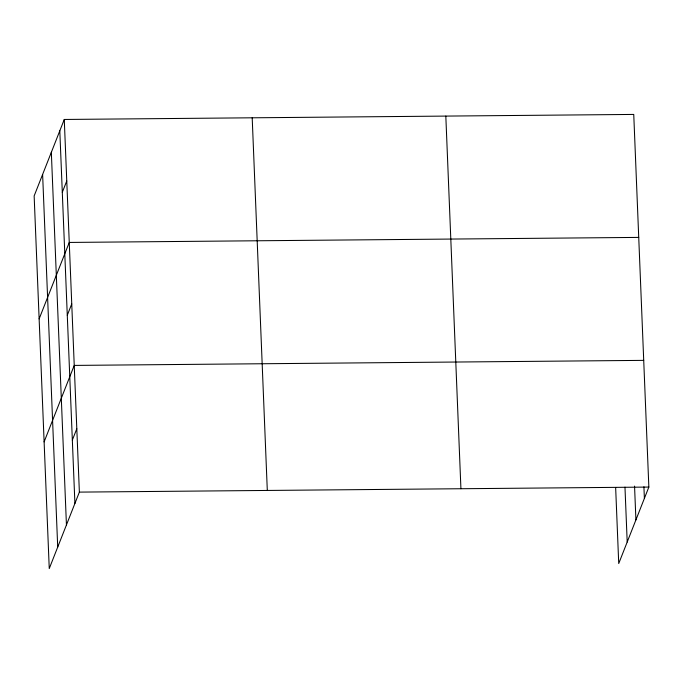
<?xml version="1.0" encoding="UTF-8"?>
<svg xmlns="http://www.w3.org/2000/svg" width="683" height="683" viewBox="0 0 683 683"><rect width="100%" height="100%" fill="white"/><g stroke="black" fill="none" stroke-linecap="round" stroke-linejoin="round"><path stroke-width="1.02" d="M64.27 119.465L34.15 195.927L49.253 568.572L79.373 492.11L64.27 119.465L633.747 114.428L648.85 487.073L618.73 563.535L615.648 487.508M62.298 192.29L66.763 180.952M39.136 318.901L69.256 242.439L638.733 237.402M67.275 315.264L71.741 303.926M44.113 441.875L74.234 365.414L643.719 360.368M72.338 440.1L76.803 428.762M79.373 492.11L648.85 487.073M643.915 486.791L644.385 498.402M634.55 486.108L635.916 519.9M624.971 487.133L627.199 542.037M445.82 116.093L460.923 488.729M252.198 117.809L267.301 490.445M59.805 130.803L74.908 503.448M51.336 152.3L66.439 524.937M42.619 174.438L57.713 547.083"/></g></svg>
